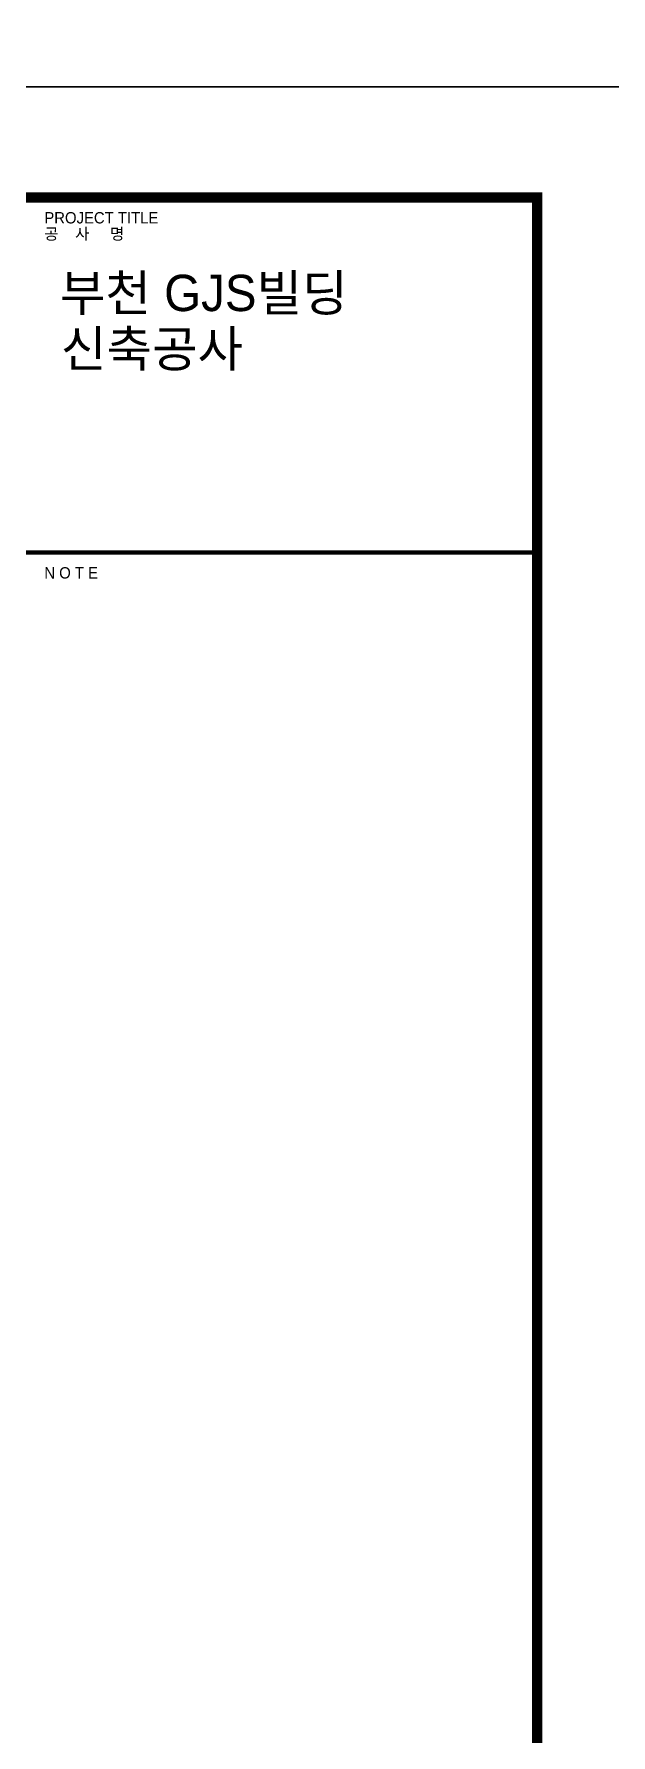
# Model space of a CAD drawing. Header units: millimetres. Extents: x 83956 to 461956, y 36707 to 125807.
# Drawn here: x 138420 to 146048, y 59477 to 81955 of the extents above; entities that cross this region are included whole.
import ezdxf

# ---------------------------------------------------------------- set-up
doc = ezdxf.new("R2010")
doc.units = ezdxf.units.MM
doc.header["$LTSCALE"] = 100
doc.header["$MEASUREMENT"] = 0
doc.layers.get('Defpoints').update_dxf_attribs({"linetype": 'CONTINUOUS'})
doc.layers.add('FORM', color=8, linetype='CONTINUOUS')
doc.layers.add('TEX', color=3, linetype='CONTINUOUS')
doc.styles.add('HY울릉도L', font='HYWULM.TTF')
doc.styles.add('TITLE', font='Gulim.ttf')

# ---------------------------------------------------------------- blocks, each defined once
blk = doc.blocks.new('PMC-FORMV')
at = {"layer": 'Defpoints'}
blk.add_lwpolyline([(0, 0), (0, 29700), (42000, 29700), (42000, 0)], close=True, dxfattribs=at)
at = {"layer": 'FORM', "const_width": 90.2}
blk.add_lwpolyline([(1544, 975), (1544, 28725), (40744, 28725), (40744, 975)], close=True, dxfattribs=at)
at = {"layer": 'FORM', "const_width": 40.1}
blk.add_lwpolyline([(36240, 25597), (40744, 25597)], dxfattribs=at)
at = {"layer": 'FORM', "style": 'TITLE'}
for s, height, p in [('PROJECT TITLE', 100.27, (36400, 28496)), ('공    사     명', 100.27, (36400, 28354)), ('N O T E', 100.3, (36400, 25368))]:
    blk.add_text(s, height=height, dxfattribs=at).set_placement(p)

msp = doc.modelspace()

# ---------------------------------------------------------------- block references
at = {"layer": 'FORM', "xscale": 1.5, "yscale": 1.5, "zscale": 1.5}
for p in [(83956, 81257), (83956, 36707)]:
    msp.add_blockref('PMC-FORMV', p, dxfattribs=at)

# ---------------------------------------------------------------- texts
at = {"layer": 'TEX', "color": 2, "style": 'HY울릉도L'}
for s, p in [('부천 GJS빌딩', (138761, 78293)), ('신축공사', (138775, 77555))]:
    msp.add_text(s, height=480, dxfattribs=at).set_placement(p)

doc.saveas('drawing.dxf')
